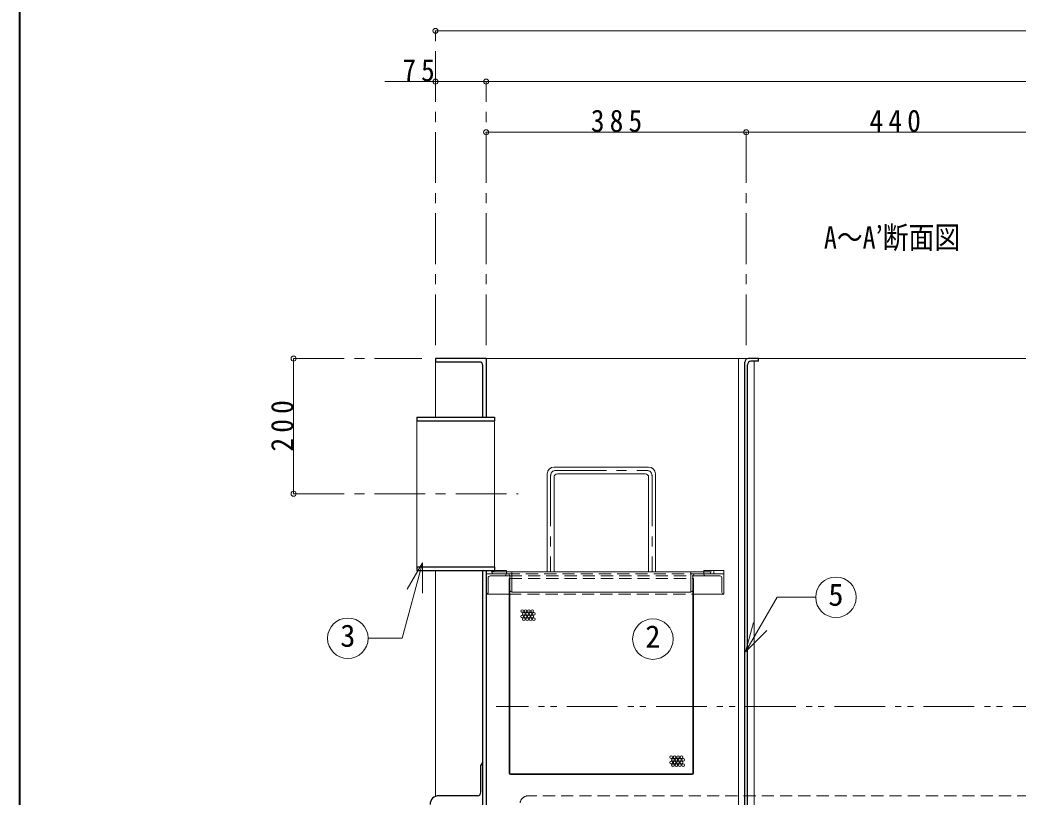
# Model space of a CAD drawing. Units: millimetres, scale not verified. Extents: x -3100 to 2975, y -2083 to 2132.
# Drawn here: x -3100 to -1623, y -874 to 276 of the extents above; entities that cross this region are included whole.
import ezdxf
from ezdxf.enums import TextEntityAlignment as Align

# ---------------------------------------------------------------- set-up
doc = ezdxf.new("R2010")
doc.units = ezdxf.units.MM
doc.header["$LTSCALE"] = 15
doc.header["$PDMODE"] = 32
doc.header["$PDSIZE"] = 7.5
for name, pattern in [('CHAIN1', [8, 5, -1, 1, -1]), ('DASHED1', [1.8, 1.2, -0.6]), ('DOUBLE_CHAIN1', [8.8, 5, -1, 0.6, -0.6, 0.6, -1])]:
    doc.linetypes.add(name, pattern=pattern)
doc.layers.add('0-0____1', color=7, linetype='Continuous', lineweight=18)
doc.styles.add('ＭＳ ゴシック', font='')
doc.styles.get('ＭＳ ゴシック').set_extended_font_data('MS Gothic')

msp = doc.modelspace()

# ---------------------------------------------------------------- linework, layer by layer
at = {"layer": '0-0____1', "color": 1, "lineweight": 40}
msp.add_line((-3099.94, -2082.52), (-3099.94, 2132.48), dxfattribs=at)
at = {"layer": '0-0____1', "color": 4, "lineweight": 9}
for p, q in [((-2484.94, 259.98), (-134.94, 259.98)), ((-2559.94, 184.98), (-2409.94, 184.98)), ((-2409.94, 184.98), (-209.94, 184.98)), ((-2694.94, -225.02), (-2694.94, -425.02)), ((-2319.44, -395.52), (-2319.44, -540.52)), ((-2309.44, -385.52), (-2169.44, -385.52)), ((-2304.44, -395.52), (-2174.44, -395.52)), ((-2159.44, -395.52), (-2159.44, -540.52)), ((-2309.44, -400.52), (-2309.44, -540.52)), ((-2169.44, -400.52), (-2169.44, -540.52)), ((-2402.44, -538.52), (-2379.94, -538.52)), ((-2382.94, -546.52), (-2374.94, -546.52)), ((-2379.94, -540.52), (-2379.94, -538.52)), ((-2106.94, -540.52), (-2371.94, -540.52)), ((-2084.94, -546.52), (-2103.94, -546.52)), ((-2072.94, -538.52), (-2087.94, -538.52)), ((-2087.94, -540.52), (-2087.94, -538.52)), ((-2409.94, -573.52), (-2375.94, -573.52)), ((-2371.94, -570.52), (-2106.94, -570.52)), ((-2057.94, -573.52), (-2102.94, -573.52))]:
    msp.add_line(p, q, dxfattribs=at)
at = {"layer": '0-0____1', "color": 4, "linetype": 'CHAIN1', "lineweight": 9}
for p, q in [((-2484.94, -205.02), (-2484.94, 259.98)), ((-2409.94, -205.02), (-2409.94, 184.98)), ((-2024.94, -205.02), (-2024.94, 109.98)), ((-2694.94, -225.02), (-2504.94, -225.02)), ((-2314.44, -398.02), (-2314.44, -540.52)), ((-2306.94, -390.52), (-2171.94, -390.52)), ((-2164.44, -398.02), (-2164.44, -540.52)), ((-2694.94, -425.02), (-2362.44, -425.02))]:
    msp.add_line(p, q, dxfattribs=at)
at = {"layer": '0-0____1', "color": 5, "lineweight": 25}
for p, q in [((-2484.94, -225.02), (-2484.94, -230.02)), ((-2409.94, -225.02), (-2484.94, -225.02)), ((-2419.94, -230.02), (-2484.94, -230.02)), ((-2414.94, -311.52), (-2414.94, -235.02)), ((-2409.94, -225.02), (-2409.94, -311.52)), ((-2026.94, -1355.02), (-2026.94, -230.02)), ((-2022.94, -1351.02), (-2022.94, -234.02)), ((-2006.94, -225.02), (-2021.94, -225.02)), ((-2006.94, -229.02), (-2017.94, -229.02)), ((-2006.94, -229.02), (-2006.94, -225.02)), ((-2512.44, -311.52), (-2397.44, -311.52)), ((-2512.44, -311.52), (-2512.44, -317.02)), ((-2512.44, -317.02), (-2397.44, -317.02)), ((-2397.44, -311.52), (-2397.44, -317.02)), ((-2512.44, -533.02), (-2397.44, -533.02)), ((-2512.44, -533.02), (-2512.44, -538.52)), ((-2512.44, -538.52), (-2397.44, -538.52)), ((-2414.94, -1560.02), (-2414.94, -538.52)), ((-2409.94, -538.52), (-2409.94, -1570.02)), ((-2397.44, -533.02), (-2397.44, -538.52)), ((-2414.94, -821.77), (-2417.94, -826.77)), ((-2417.94, -866.77), (-2417.94, -826.77)), ((-2422.94, -871.77), (-2479.94, -871.77))]:
    msp.add_line(p, q, dxfattribs=at)
at = {"layer": '0-0____1'}
for p, q in [((-2484.94, -230.02), (-2484.94, -311.52)), ((-2409.94, -225.02), (-2021.94, -225.02)), ((-2036.44, -225.02), (-2036.44, -1570.02)), ((-2013.44, -229.02), (-2013.44, -1356.02)), ((-2006.94, -225.02), (-1395.94, -225.02)), ((-2512.44, -317.02), (-2512.44, -533.02)), ((-2397.44, -317.02), (-2397.44, -533.02)), ((-2504.1, -526.97), (-2534.08, -638.85)), ((-2504.1, -526.97), (-2526.6, -565.95)), ((-2504.1, -526.97), (-2504.1, -571.97)), ((-2484.94, -538.52), (-2484.94, -872.77)), ((-2409.94, -543.52), (-2377.94, -543.52)), ((-2382.94, -546.52), (-2403.94, -546.52)), ((-2374.94, -838.52), (-2374.94, -546.52)), ((-2106.94, -540.52), (-2106.94, -570.52)), ((-2106.94, -540.52), (-2076.94, -540.52)), ((-2103.94, -838.52), (-2103.94, -546.52)), ((-2057.94, -543.52), (-2100.94, -543.52)), ((-2084.94, -546.52), (-2063.94, -546.52)), ((-2057.94, -538.52), (-2072.94, -538.52)), ((-2072.94, -543.52), (-2072.94, -538.52)), ((-2057.94, -573.52), (-2057.94, -538.52)), ((-2406.94, -570.52), (-2406.94, -549.52)), ((-2375.94, -550.52), (-2374.94, -550.52)), ((-2375.94, -838.52), (-2375.94, -550.52)), ((-2102.94, -550.52), (-2103.94, -550.52)), ((-2102.94, -838.52), (-2102.94, -550.52)), ((-2060.94, -570.52), (-2060.94, -549.52)), ((-2026.06, -659), (-1979.42, -578.21)), ((-1979.42, -578.21), (-1922.19, -578.21)), ((-2026.06, -659), (-2014.42, -615.53)), ((-2026.06, -659), (-1994.24, -627.18)), ((-2584.68, -638.85), (-2534.08, -638.85)), ((-2373.94, -839.52), (-2104.94, -839.52)), ((-2373.94, -840.52), (-2104.94, -840.52))]:
    msp.add_line(p, q, dxfattribs=at)
at = {"layer": '0-0____1', "color": 4, "linetype": 'DASHED1', "lineweight": 9}
for p, q in [((-2379.94, -543.52), (-2379.94, -540.52)), ((-2377.94, -543.52), (-2100.94, -543.52)), ((-2374.94, -546.52), (-2103.94, -546.52)), ((-2087.94, -543.52), (-2087.94, -540.52)), ((-2374.94, -550.52), (-2103.94, -550.52)), ((-2375.94, -573.52), (-2102.94, -573.52)), ((-1362.94, -871.77), (-2346.94, -871.77))]:
    msp.add_line(p, q, dxfattribs=at)
at = {"layer": '0-0____1', "color": 4, "linetype": 'DOUBLE_CHAIN1', "lineweight": 9}
msp.add_line((-499.44, -740.02), (-2394.94, -740.02), dxfattribs=at)
at = {"layer": '0-0____1', "color": 4, "lineweight": 9}
msp.add_lwpolyline([(-2409.94, 109.98), (-2024.94, 109.98), (-1584.94, 109.98), (-1034.94, 109.98), (-814.94, 109.98), (-594.94, 109.98)], dxfattribs=at)
at = {"layer": '0-0____1'}
msp.add_lwpolyline([(-2401.94, -540.52), (-2371.94, -540.52), (-2371.94, -570.52)], dxfattribs=at)
for centre in [(-1892.19, -578.21), (-2614.68, -638.85), (-2163.12, -640.04)]:
    msp.add_circle(centre, 30, dxfattribs=at)
at = {"layer": '0-0____1', "color": 4, "lineweight": 9}
for centre in [(-2356.74, -598.53), (-2356.74, -606.53), (-2354.24, -602.53), (-2351.74, -598.53), (-2351.74, -606.53), (-2349.24, -602.53), (-2346.74, -598.53), (-2346.74, -606.53), (-2344.24, -602.53), (-2341.74, -598.53), (-2341.74, -606.53), (-2339.24, -602.53), (-2354.24, -610.53), (-2349.24, -610.53), (-2344.24, -610.53), (-2339.24, -610.53), (-2135.91, -814.64), (-2135.91, -822.64), (-2133.41, -818.64), (-2133.41, -826.64), (-2130.91, -814.64), (-2130.91, -822.64), (-2128.41, -818.64), (-2128.41, -826.64), (-2125.91, -814.64), (-2125.91, -822.64), (-2123.41, -818.64), (-2123.41, -826.64), (-2120.91, -814.64), (-2120.91, -822.64), (-2118.41, -818.64), (-2118.41, -826.64)]:
    msp.add_circle(centre, 2, dxfattribs=at)
at = {"layer": '0-0____1', "color": 5, "lineweight": 25}
for centre, radius, start, end in [((-2419.94, -235.02), 5, 0, 90), ((-2021.94, -230.02), 5, 90, 180), ((-2017.94, -234.02), 5, 90, 180), ((-2422.94, -866.77), 5, 270, 0), ((-2479.94, -884.77), 13, 90, 180)]:
    msp.add_arc(centre, radius, start, end, dxfattribs=at)
at = {"layer": '0-0____1', "color": 4, "lineweight": 9}
for centre, radius, start, end in [((-2309.44, -395.52), 10, 90, 180), ((-2304.44, -400.52), 5, 90, 180), ((-2174.44, -400.52), 5, 0, 90), ((-2169.44, -395.52), 10, 0, 90)]:
    msp.add_arc(centre, radius, start, end, dxfattribs=at)
at = {"layer": '0-0____1', "color": 4, "linetype": 'CHAIN1', "lineweight": 9}
for centre, start, end in [((-2306.94, -398.02), 90, 180), ((-2171.94, -398.02), 0, 90)]:
    msp.add_arc(centre, 7.5, start, end, dxfattribs=at)
at = {"layer": '0-0____1'}
for centre, radius, start, end in [((-2403.94, -549.52), 3, 90, 180), ((-2398.94, -540.52), 3, 180, 270), ((-2382.94, -543.52), 3, 270, 0), ((-2377.94, -546.52), 3, 0, 90), ((-2100.94, -546.52), 3, 90, 180), ((-2084.94, -543.52), 3, 180, 270), ((-2079.94, -540.52), 3, 270, 0), ((-2063.94, -549.52), 3, 0, 90), ((-2409.94, -570.52), 3, 270, 0), ((-2371.94, -567.52), 3, 180, 270), ((-2106.94, -567.52), 3, 270, 0), ((-2057.94, -570.52), 3, 180, 270), ((-2373.94, -838.52), 2, 180, 270), ((-2373.94, -838.52), 1, 180, 270), ((-2104.94, -838.52), 1, 270, 0), ((-2104.94, -838.52), 2, 270, 0)]:
    msp.add_arc(centre, radius, start, end, dxfattribs=at)
at = {"layer": '0-0____1', "color": 4, "linetype": 'DASHED1', "lineweight": 9}
msp.add_arc((-2346.94, -884.77), 13, 90, 180, dxfattribs=at)
at = {"layer": '0-0____1', "color": 4}
for p in [(-2484.94, 259.98), (-2484.94, 184.98), (-2409.94, 184.98), (-2409.94, 109.98), (-2024.94, 109.98), (-2694.94, -225.02), (-2694.94, -425.02)]:
    msp.add_point(p, dxfattribs=at)

# ---------------------------------------------------------------- texts
at = {"layer": '0-0____1', "style": 'ＭＳ ゴシック', "width": 0.85}
msp.add_text('A～A’断面図', height=32.99, dxfattribs=at).set_placement((-1909.94, -72.02), align=Align.BOTTOM_LEFT)
at = {"layer": '0-0____1', "style": 'ＭＳ ゴシック'}
for s, p in [('5', (-1903.44, -600.71)), ('3', (-2625.93, -661.35)), ('2', (-2174.37, -662.54))]:
    msp.add_text(s, height=32.99, dxfattribs=at).set_placement(p, align=Align.BOTTOM_LEFT)
at = {"layer": '0-0____1', "char_height": 32.99, "attachment_point": 7, "style": 'ＭＳ ゴシック'}
for s, insert in [('\\T1.36;\\W0.9;75', (-2533.69, 184.98)), ('\\T1.38;\\W0.9;385', (-2254.94, 109.98)), ('\\T1.38;\\W0.9;440', (-1842.44, 109.98))]:
    msp.add_mtext(s, dxfattribs=dict(at, insert=insert))
at = {"layer": '0-0____1', "insert": (-2694.94, -362.52), "char_height": 32.99, "attachment_point": 7, "rotation": 90, "style": 'ＭＳ ゴシック'}
msp.add_mtext('\\T1.38;\\W0.9;200', dxfattribs=at)

doc.saveas('drawing.dxf')
